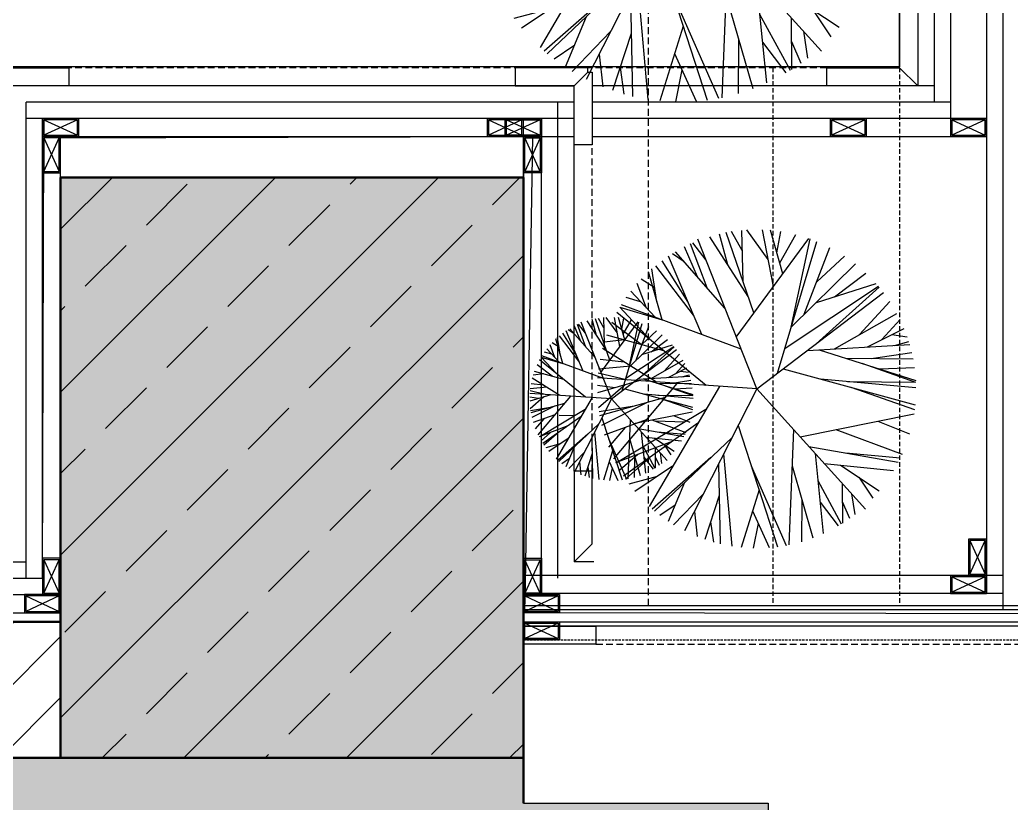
# Model space of a CAD drawing. Header units: millimetres. Extents: x 2562 to 7288, y 778 to 5635.
# Drawn here: x 4574.6 to 4683.9, y 1348.3 to 1434.6 of the extents above; entities that cross this region are included whole.
import ezdxf

# ---------------------------------------------------------------- set-up
doc = ezdxf.new("R2010")
doc.units = ezdxf.units.MM
doc.linetypes.add('DASHED', pattern=[0.75, 0.5, -0.25])
doc.linetypes.add('HIDDEN', pattern=[0.375, 0.25, -0.125])
for name, color, linetype in [('0-gnl-gor5', 254, 'Continuous'), ('0-gnl-knst-metal', 3, 'Continuous'), ('0-gnl-mevcut', 253, 'Continuous'), ('0-gnl-ust', 191, 'HIDDEN'), ('1-gnl-ahsap', 33, 'Continuous'), ('4-dsm-gorunus', 241, 'Continuous'), ('BH-DO-NOTLAR', 12, 'Continuous'), ('DUV-SOLİD', 251, 'Continuous')]:
    doc.layers.add(name, color=color, linetype=linetype)
for name, color, linetype, lineweight in [('DUVAR', 4, 'Continuous', 50), ('x-ref_base plan 1$0$SHG-WALL-HATCH', 252, 'Continuous', 5), ('x-ref_base plan 1$0$SHG-WALLS-EXISTING', 214, 'Continuous', 18)]:
    doc.layers.add(name, color=color, linetype=linetype, lineweight=lineweight)

# ---------------------------------------------------------------- blocks, each defined once
blk = doc.blocks.new('REINFORCEMENT')
at = {"layer": 'DUV-SOLİD'}
h = blk.add_hatch(dxfattribs=at)
h.set_pattern_fill('ANSI34', color=256, scale=1.5, style=0)
h.set_pattern_definition([(45, (-31498.62, -9036.518), (-20.20558, 20.20558), []), (45, (-31491.883, -9036.518), (-20.20558, 20.20558), []), (45, (-31485.148, -9036.518), (-20.20558, 20.20558), []), (45, (-31478.413, -9036.518), (-20.20558, 20.20558), [])])
h.paths.add_polyline_path([(-29489.45, -7074.7), (-29539.12, -6961.97), (-29552.82, -6968.08), (-29509.05, -7067.3), (-29509.09, -7067.32), (-29499.23, -7089.7), (-29439.98, -7089.7), (-29330.05, -7089.7), (-29281.45, -7089.7), (-29281.45, -7074.7)])
h = blk.add_hatch(dxfattribs=at)
h.set_pattern_fill('ANSI33', color=256, scale=2, style=0)
h.set_pattern_definition([(45, (-31498.619, -9036.518), (-8.980256, 8.980256), []), (45, (-31489.638, -9036.518), (-8.980256, 8.980256), [6.35, -3.175])])
h.paths.add_polyline_path([(-29230.45, -7089.7), (-29230.45, -7025.7), (-29281.45, -7025.7), (-29281.45, -7089.7)])
at = {"layer": 'DUVAR', "linetype": 'Continuous'}
for p, q in [((-29281.45, -7089.7), (-29281.45, -7025.7)), ((-29230.45, -7025.7), (-29281.45, -7025.7)), ((-29230.45, -7094.7), (-29230.45, -7025.7)), ((-29489.45, -7074.7), (-29281.45, -7074.7)), ((-29499.23, -7089.7), (-29230.45, -7089.7))]:
    blk.add_line(p, q, dxfattribs=at)
blk = doc.blocks.new('20x40 kutu profil')
for points in [[(1, -2), (-1, -2), (-1, 2), (1, 2)], [(0.85, -1.85), (-0.85, -1.85), (-0.85, 1.85), (0.85, 1.85)]]:
    blk.add_lwpolyline(points, close=True)
at = {"color": 251}
for points in [[(-0.85, 1.85), (0.85, -1.85)], [(-0.85, -1.85), (0.85, 1.85)]]:
    blk.add_lwpolyline(points, dxfattribs=at)
blk = doc.blocks.new('x-ref_base plan 1$0$D-A101-13$0$TREEA')
for p, q in [((-0.02826, 0.11842), (-0.03657, 0.14795)), ((-0.00304, 0.07263), (-0.03022, 0.14937)), ((-0.01458, 0.13242), (-0.02503, 0.15033)), ((-0.01354, 0.10227), (-0.01524, 0.15164)), ((0.01031, 0.12389), (-0.01053, 0.15204)), ((0.01539, 0.09806), (0.00472, 0.15233)), ((0.02435, 0.11042), (0.01229, 0.1519)), ((0.01858, 0.13027), (0.0222, 0.15078)), ((0.02129, 0.12094), (0.03642, 0.14798)), ((-0.04911, 0.12278), (-0.06185, 0.13929)), ((0, 0), (-0.05715, 0.14288)), ((-0.00862, 0.08837), (-0.04585, 0.14534)), ((-0.01981, 0.04952), (0.04894, 0.14433)), ((0.01992, 0.01532), (0.0566, 0.1415)), ((0.0327, 0.05928), (0.05036, 0.14384)), ((-0.05734, 0.1069), (-0.06983, 0.13546)), ((-0.04808, 0.09649), (-0.06404, 0.13829)), ((0.04512, 0.07166), (0.06915, 0.13581)), ((-0.05276, 0.0516), (-0.08522, 0.12634)), ((-0.07001, 0.12113), (-0.08146, 0.1288)), ((-0.03086, 0.07714), (-0.07848, 0.13064)), ((0.05681, 0.10288), (0.08321, 0.12768)), ((-0.06089, 0.07032), (-0.09732, 0.11728)), ((-0.0662, 0.08256), (-0.09122, 0.12208)), ((0.0327, 0.05928), (0.09375, 0.12015)), ((-0.09091, 0.0655), (-0.10412, 0.11129)), ((-0.09591, 0.08283), (-0.10094, 0.11418)), ((0.07402, 0.08869), (0.10386, 0.11153)), ((-0.09805, 0.09616), (-0.11116, 0.10425)), ((-0.10583, 0.07659), (-0.11497, 0.10004)), ((0.02689, 0.03929), (0.11595, 0.0989)), ((0.05652, 0.04348), (0.11651, 0.09824)), ((0.05655, 0.08306), (0.11371, 0.10147)), ((-0.0977, 0.06797), (-0.12098, 0.09267)), ((0, 0), (0.1208, 0.09292)), ((-0.11159, 0.08271), (-0.12533, 0.08671)), ((0.09819, 0.05264), (0.12686, 0.08445)), ((-0.1026, 0.04671), (-0.13133, 0.07732)), ((-0.13133, 0.07732), (-0.09091, 0.0655)), ((-0.01517, 0.03791), (-0.1299, 0.0797)), ((0.07426, 0.03881), (0.13369, 0.07315)), ((-0.0485, 0.00303), (-0.1342, 0.07222)), ((0.11958, 0.04794), (0.13677, 0.06723)), ((-0.11075, 0.04165), (-0.13894, 0.06262)), ((0.10572, 0.04078), (0.1406, 0.05879)), ((0.12885, 0.05273), (0.1437, 0.05076)), ((-0.12709, 0.04609), (-0.14601, 0.04367)), ((-0.08901, 0.03574), (-0.14375, 0.05061)), ((0.13144, 0.0424), (0.14521, 0.04626)), ((-0.09586, 0.00599), (-0.14767, 0.03766)), ((0.04833, 0.03718), (0.14611, 0.04332)), ((0.05964, 0.03789), (0.15212, 0.00915)), ((0.08486, 0.03005), (0.1495, 0.02959)), ((0.10929, 0.02988), (0.14811, 0.0359)), ((-0.12678, 0.02489), (-0.14995, 0.02719)), ((0.1003, 0.02525), (0.1519, 0.00734)), ((-0.12059, 0.0211), (-0.15134, 0.01798)), ((0.02517, 0.01936), (0.15173, -0.01423)), ((0.11771, 0.01985), (0.15086, 0.0216)), ((0, 0), (-0.1524, 0.00953)), ((-0.12321, 0.0077), (-0.15173, 0.01423)), ((0.06086, 0.00989), (0.15238, 0.00218)), ((0.08698, 0.00769), (0.1519, 0.00734)), ((-0.13563, 0.00022), (-0.15238, 0.0022)), ((-0.1127, 0.00704), (-0.15233, -0.00476)), ((-0.12582, 0.00314), (-0.1512, -0.01909)), ((-0.07638, 0.00477), (-0.13649, -0.0678)), ((-0.03565, 0.00223), (-0.10222, -0.11304)), ((0, 0), (-0.06816, -0.13631)), ((0, 0), (0.10477, -0.1143)), ((0.09016, 0.00211), (0.15125, -0.01867)), ((-0.08757, -0.00873), (-0.15006, -0.02661)), ((-0.10464, -0.01362), (-0.14813, -0.0358)), ((-0.11718, -0.0172), (-0.15065, -0.02302)), ((-0.04849, -0.02001), (-0.13315, -0.07124)), ((0.04179, -0.04558), (0.15068, -0.02283)), ((-0.1054, -0.03026), (-0.14558, -0.04508)), ((-0.05607, -0.03313), (-0.12704, -0.08418)), ((-0.06853, -0.03214), (-0.09691, -0.03161)), ((-0.01753, -0.03505), (0.02088, -0.15096)), ((0.1161, -0.03006), (0.14644, -0.04219)), ((-0.12549, -0.03767), (-0.14154, -0.05651)), ((0.03548, -0.0387), (0.03169, -0.14907)), ((0.07598, -0.03844), (0.13942, -0.06155)), ((-0.08068, -0.05083), (-0.13446, -0.07174)), ((-0.02328, -0.04656), (-0.09703, -0.11752)), ((0.0502, -0.05476), (0.13575, -0.06926)), ((-0.11327, -0.06351), (-0.13049, -0.07872)), ((-0.03123, -0.06245), (-0.02266, -0.15071)), ((0.0563, -0.06141), (0.06461, -0.13803)), ((0.08565, -0.06077), (0.13783, -0.06503)), ((-0.10196, -0.06614), (-0.12511, -0.08702)), ((-0.04337, -0.06589), (-0.09931, -0.1156)), ((-0.03617, -0.07234), (-0.03394, -0.14857)), ((0.06502, -0.07093), (0.13135, -0.07728)), ((0.08066, -0.07243), (0.1178, -0.09669)), ((-0.07997, -0.07451), (-0.11603, -0.09881)), ((-0.00469, -0.07377), (0.02931, -0.14955)), ((0.03428, -0.07356), (0.05458, -0.14229)), ((-0.09472, -0.08445), (-0.12162, -0.09183)), ((0.05911, -0.08737), (0.08179, -0.12859)), ((0.09833, -0.08397), (0.11166, -0.10372)), ((-0.06857, -0.09013), (-0.08383, -0.12728)), ((0.08247, -0.08996), (0.08279, -0.12795)), ((-0.05047, -0.10094), (-0.07863, -0.13055)), ((0.00287, -0.09659), (-0.01396, -0.15176)), ((0.09146, -0.09977), (0.09453, -0.11954)), ((-0.03529, -0.10228), (-0.04869, -0.14441)), ((0.04379, -0.10576), (0.04379, -0.14597)), ((0.06135, -0.10798), (0.07871, -0.1305)), ((0.08261, -0.10735), (0.08971, -0.1232)), ((-0.07742, -0.11167), (-0.09182, -0.12163)), ((-0.05886, -0.11773), (-0.05593, -0.14176)), ((-0.00329, -0.11678), (0.01291, -0.15185)), ((-0.04326, -0.12735), (-0.04052, -0.14691)), ((0.00225, -0.12877), (-0.00229, -0.15238))]:
    blk.add_line(p, q)
blk = doc.blocks.new('boh')
at = {"layer": '0-gnl-mevcut'}
blk.add_blockref('REINFORCEMENT', (-22625.96, -13503.28), dxfattribs=at)
blk.add_blockref('REINFORCEMENT', (-22625.96, -13503.28), dxfattribs=at)
blk.add_blockref('REINFORCEMENT', (-22625.96, -13503.28), dxfattribs=at)
blk = doc.blocks.new('ttttt')
at = {"layer": '0-gnl-knst-metal', "color": 252}
blk.add_line((-51856.41, -20577.98), (-51313.41, -20577.98), dxfattribs=at)
at = {"layer": '1-gnl-ahsap'}
blk.add_line((-51856.41, -20576.18), (-51321.01, -20576.18), dxfattribs=at)

msp = doc.modelspace()

# ---------------------------------------------------------------- hatches: boundary and pattern name
at = {"layer": 'x-ref_base plan 1$0$SHG-WALL-HATCH'}
for points in [[(4579.1, 1353.27), (4630.1, 1353.27), (4630.1, 1417.27), (4579.1, 1417.27)], [(4520.95, 1291.16), (4521.01, 1277.92), (4562.97, 1279.47), (4563.28, 1270.14), (4601.29, 1270.02), (4602.08, 1285.06), (4666.1, 1284.58), (4666.1, 1303.27), (4657.1, 1303.27), (4657.1, 1348.27), (4630.1, 1348.27), (4630.1, 1353.27), (4530.5, 1353.27), (4528.95, 1290.99), (4527.54, 1291.04)]]:
    msp.add_hatch(color=256, dxfattribs=at).paths.add_polyline_path(points)

# ---------------------------------------------------------------- linework, layer by layer
at = {"ltscale": 3}
msp.add_line((4635.7, 1374.87), (4637.7, 1376.87), dxfattribs=at)
at = {"color": 1, "ltscale": 3}
msp.add_lwpolyline([(4169.89, 1717.49), (4215.55, 1737.51), (4254.24, 1649.63), (4200, 1623.88), (4235.27, 1543.47), (4291.9, 1568.21), (4303.48, 1542.18), (4361.57, 1567.22), (4399.23, 1484.32), (4342.31, 1458.47), (4379.64, 1374.87), (4577.1, 1373.07), (4577.25, 1421.62), (4631.1, 1421.77), (4630.25, 1370.27)], dxfattribs=at)
at = {"ltscale": 3, "elevation": -8.83}
msp.add_lwpolyline([(4671.57, 1429.37), (4671.57, 1437.37), (4673.57, 1437.37), (4673.57, 1427.37), (4671.57, 1429.37)], dxfattribs=at)
at = {"color": 3, "ltscale": 3}
msp.add_lwpolyline([(5169.1, 1368.27), (4630.1, 1369.27)], dxfattribs=at)
at = {"layer": '0-gnl-knst-metal', "color": 252}
for p, q in [((4677.17, 1517.89, 1.97), (4677.17, 1423.77, -9.74)), ((4677.17, 1517.89, 1.97), (4677.17, 1423.77, -9.74)), ((4681.17, 1517.89, -6.59), (4681.17, 1371.39, -8.15)), ((4635.7, 1423.77, -3.73), (4575.3, 1423.77, 5.02)), ((4577.1, 1374.87), (4577.1, 1423.77)), ((4632.1, 1374.87), (4632.1, 1423.77)), ((4677.17, 1423.77, -9.74), (4637.7, 1423.77, -4.02)), ((4577.1, 1421.77, 5.02), (4635.7, 1421.77, -3.38)), ((4579.1, 1374.87), (4579.1, 1421.77)), ((4630.1, 1421.77, 5.02), (4630.1, 1417.27)), ((4630.1, 1374.87), (4630.1, 1421.77)), ((4637.7, 1421.77, -3.67), (4680.03, 1421.77, -9.74)), ((4682.97, 1373.39, -8.19), (4630.1, 1373.39, 6.77)), ((4682.97, 1371.39, -8.19), (4630.1, 1371.39, 6.77)), ((4679.17, 1371.39, -14.85), (4679.17, 1371.39, -14.85)), ((4377.3, 1371.27), (4579.1, 1371.27)), ((4378.19, 1369.27), (4579.1, 1369.27))]:
    msp.add_line(p, q, dxfattribs=at)
at = {"layer": '0-gnl-ust', "ltscale": 3}
for p, q in [((4663.57, 1429.37, -9.09), (4580, 1429.37)), ((4637.7, 1384.87), (4637.7, 1420.87)), ((4638.1, 1365.79), (4708.1, 1365.79))]:
    msp.add_line(p, q, dxfattribs=at)
at = {"layer": '0-gnl-ust'}
msp.add_line((4630.1, 1366.27), (5173.1, 1366.27), dxfattribs=at)
at = {"layer": '0-gnl-ust', "ltscale": 3}
msp.add_lwpolyline([(4643.9, 1370.07), (4643.9, 1435.57), (4565.3, 1435.57), (4565.3, 1383.07), (4384.95, 1383.07), (4353.71, 1453.05), (4412.31, 1479.21), (4368.14, 1581.87), (4300.93, 1551.99)], dxfattribs=at)
at = {"layer": '1-gnl-ahsap'}
for p, q in [((4675.37, 1519.69, 2.19), (4675.37, 1425.57, -9.52)), ((4675.37, 1519.69, 2.16), (4675.37, 1425.57, -9.29)), ((4682.97, 1519.69, -6.57), (4682.97, 1369.59, -8.17)), ((4673.57, 1431.92, -8.73), (4673.57, 1427.37, -9.29)), ((4635.7, 1427.37, -5.53), (4580, 1427.37)), ((4675.37, 1427.37, -9.47), (4637.7, 1427.37, -5.73)), ((4575.3, 1373.07), (4575.3, 1425.57)), ((4635.7, 1425.57, -3.89), (4575.3, 1425.57, 5.02)), ((4633.9, 1373.07), (4633.9, 1425.57)), ((4675.37, 1425.57, -9.74), (4637.7, 1425.57, -4.18)), ((4677.17, 1425.57, -10.96), (4659.4, 1425.57, 5.47)), ((4635.7, 1384.87), (4635.7, 1420.87)), ((4377.66, 1374.87), (4575.3, 1374.87)), ((4637.88, 1374.87), (4635.7, 1374.87)), ((4378.47, 1373.07), (4577.1, 1373.07)), ((4682.97, 1369.59, -8.1), (4630.1, 1369.59, 6.72)), ((4950.87, 1369.59, 7.65), (4682.97, 1369.59, -8.1)), ((4948.87, 1367.79, 0), (4630.1, 1367.79, 6.72))]:
    msp.add_line(p, q, dxfattribs=at)
at = {"layer": '1-gnl-ahsap', "linetype": 'DASHED'}
for p, q in [((4657.59, 1429.37, -8.83), (4657.59, 1370.07)), ((4671.57, 1429.37, -8.83), (4671.57, 1370.07))]:
    msp.add_line(p, q, dxfattribs=at)
at = {"layer": '1-gnl-ahsap'}
for points in [[(4572, 1428.87), (4572, 1429.37), (4580, 1429.37), (4580, 1427.37), (4573.5, 1427.37), (4572, 1428.87)], [(4637.2, 1428.87), (4637.2, 1429.37), (4629.2, 1429.37), (4629.2, 1427.37), (4635.7, 1427.37), (4637.2, 1428.87)], [(4637.2, 1428.87), (4637.7, 1428.87), (4637.7, 1420.87), (4635.7, 1420.87), (4635.7, 1427.37), (4637.2, 1428.87)], [(4637.7, 1384.87), (4635.7, 1384.87), (4635.7, 1374.87), (4637.7, 1376.87), (4637.7, 1384.87)]]:
    msp.add_lwpolyline(points, dxfattribs=at)
at = {"layer": '1-gnl-ahsap', "elevation": -9.09}
msp.add_lwpolyline([(4663.57, 1429.37), (4671.57, 1429.37), (4673.57, 1427.37), (4663.57, 1427.37)], close=True, dxfattribs=at)
at = {"layer": '1-gnl-ahsap', "ltscale": 3}
msp.add_lwpolyline([(4630.1, 1367.79), (4638.1, 1367.79), (4638.1, 1365.79), (4630.1, 1365.79)], close=True, dxfattribs=at)
at = {"layer": '4-dsm-gorunus'}
for p, q in [((4630.1, 1367.79), (4630.1, 1348.27)), ((4974.03, 1367.79), (4630.1, 1367.79))]:
    msp.add_line(p, q, dxfattribs=at)
at = {"layer": '4-dsm-gorunus', "ltscale": 3}
msp.add_lwpolyline([(6023, 1808.27), (5279.3, 1809.05), (5279.3, 1523.49), (5005.57, 1523.49), (5005.57, 1474.59), (4787.97, 1474.59), (4787.97, 1523.49), (4671.57, 1523.49), (4671.57, 1429.48), (4571.55, 1429.48), (4571.5, 1376.87), (4380.93, 1376.87), (4345.52, 1456.18), (4404.32, 1482.1), (4364.98, 1573.7), (4305.29, 1547.15), (4293.83, 1573.29), (4233.74, 1546.95), (4201.53, 1620.4), (4261.62, 1646.75), (4218.56, 1744.95), (4167.66, 1722.63)], dxfattribs=at)
at = {"layer": '4-dsm-gorunus', "elevation": 6.72}
for points in [[(4630.1, 1367.79), (4630.1, 1348.27), (4657.1, 1348.27), (4657.1, 1303.27), (4666.1, 1303.27), (4665.96, 1284.58), (5150.1, 1284.27), (5150.1, 1303.27), (5159.1, 1303.27), (5159.1, 1348.27), (5167.5, 1348.27), (5167.5, 1434.87), (5269.7, 1434.87), (5269.7, 1368.87), (5424.5, 1368.87), (5424.5, 1434.87), (5520.2, 1434.87), (5520.2, 1345.27), (5532.6, 1345.27), (5532.6, 1306.27), (5538.6, 1306.18), (5538.6, 1282.5), (6025.6, 1282.5), (6025, 1510.79)], [(4974.03, 1367.79), (4630.1, 1367.79)]]:
    msp.add_lwpolyline(points, dxfattribs=at)
at = {"layer": 'x-ref_base plan 1$0$SHG-WALL-HATCH'}
msp.add_lwpolyline([(4579.1, 1353.27), (4579.1, 1417.27), (4630.1, 1417.27), (4630.1, 1353.27)], close=True, dxfattribs=at)
at = {"layer": 'x-ref_base plan 1$0$SHG-WALLS-EXISTING'}
for p, q in [((4579.1, 1353.27), (4579.1, 1417.27)), ((4630.1, 1417.27), (4579.1, 1417.27)), ((4579.1, 1353.27), (4579.1, 1417.27)), ((4630.1, 1417.27), (4579.1, 1417.27)), ((4630.1, 1353.27), (4630.1, 1417.27)), ((4630.1, 1353.27), (4630.1, 1417.27)), ((4630.1, 1353.27), (4530.5, 1353.27)), ((4630.1, 1353.27), (4530.5, 1353.27)), ((4630.1, 1353.27), (4630.1, 1348.27)), ((4630.1, 1353.27), (4630.1, 1348.27))]:
    msp.add_line(p, q, dxfattribs=at)

# ---------------------------------------------------------------- block references
at = {"layer": '0-gnl-gor5', "rotation": 359.6368421947986}
for p, xscale, yscale, zscale in [((4647.37, 1448.42), 149.7814978704284, 149.7814978704284, 149.7814978704284), ((4655.82, 1393.95, -8.06), 115.2165368234065, 115.2165368234065, 115.2165368234065), ((4639.8, 1392.84), 59.08540349918282, 59.08540349918282, 59.08540349918282)]:
    msp.add_blockref('x-ref_base plan 1$0$D-A101-13$0$TREEA', p, dxfattribs=dict(at, xscale=xscale, yscale=yscale, zscale=zscale))
at = {"layer": '0-gnl-knst-metal', "xscale": -1}
for p, rotation in [((4579.1, 1422.77), 90), ((4628.1, 1422.77, 5.02), 90), ((4665.93, 1422.77, -9.74), 90), ((4679.17, 1422.77, -9.74), 90), ((4578.1, 1419.77), 180), ((4680.17, 1375.39, -14.9), 180), ((4578.1, 1373.27), 180), ((4679.17, 1372.39, -8.15), 90), ((4577.1, 1370.27), 90)]:
    msp.add_blockref('20x40 kutu profil', p, dxfattribs=dict(at, rotation=rotation))
at = {"layer": '0-gnl-knst-metal'}
for p, rotation in [((4630.1, 1422.77), 270), ((4631.1, 1419.77), 180), ((4631.1, 1373.27), 180), ((4632.1, 1370.27), 270), ((4632.1, 1367.27), 270.0000000002779)]:
    msp.add_blockref('20x40 kutu profil', p, dxfattribs=dict(at, rotation=rotation))
at = {"layer": '0-gnl-mevcut'}
msp.add_blockref('REINFORCEMENT', (33860.55, 8442.97), dxfattribs=at)
msp.add_blockref('REINFORCEMENT', (33860.55, 8442.97), dxfattribs=at)
msp.add_blockref('REINFORCEMENT', (33860.55, 8442.97), dxfattribs=at)
msp.add_blockref('REINFORCEMENT', (33860.55, 8442.97), dxfattribs=at)
at = {"layer": '0-gnl-ust'}
msp.add_blockref('ttttt', (56486.51, 21946.25), dxfattribs=at)
at = {"layer": 'BH-DO-NOTLAR'}
msp.add_blockref('boh', (56486.51, 21946.25), dxfattribs=at)

doc.saveas('drawing.dxf')
